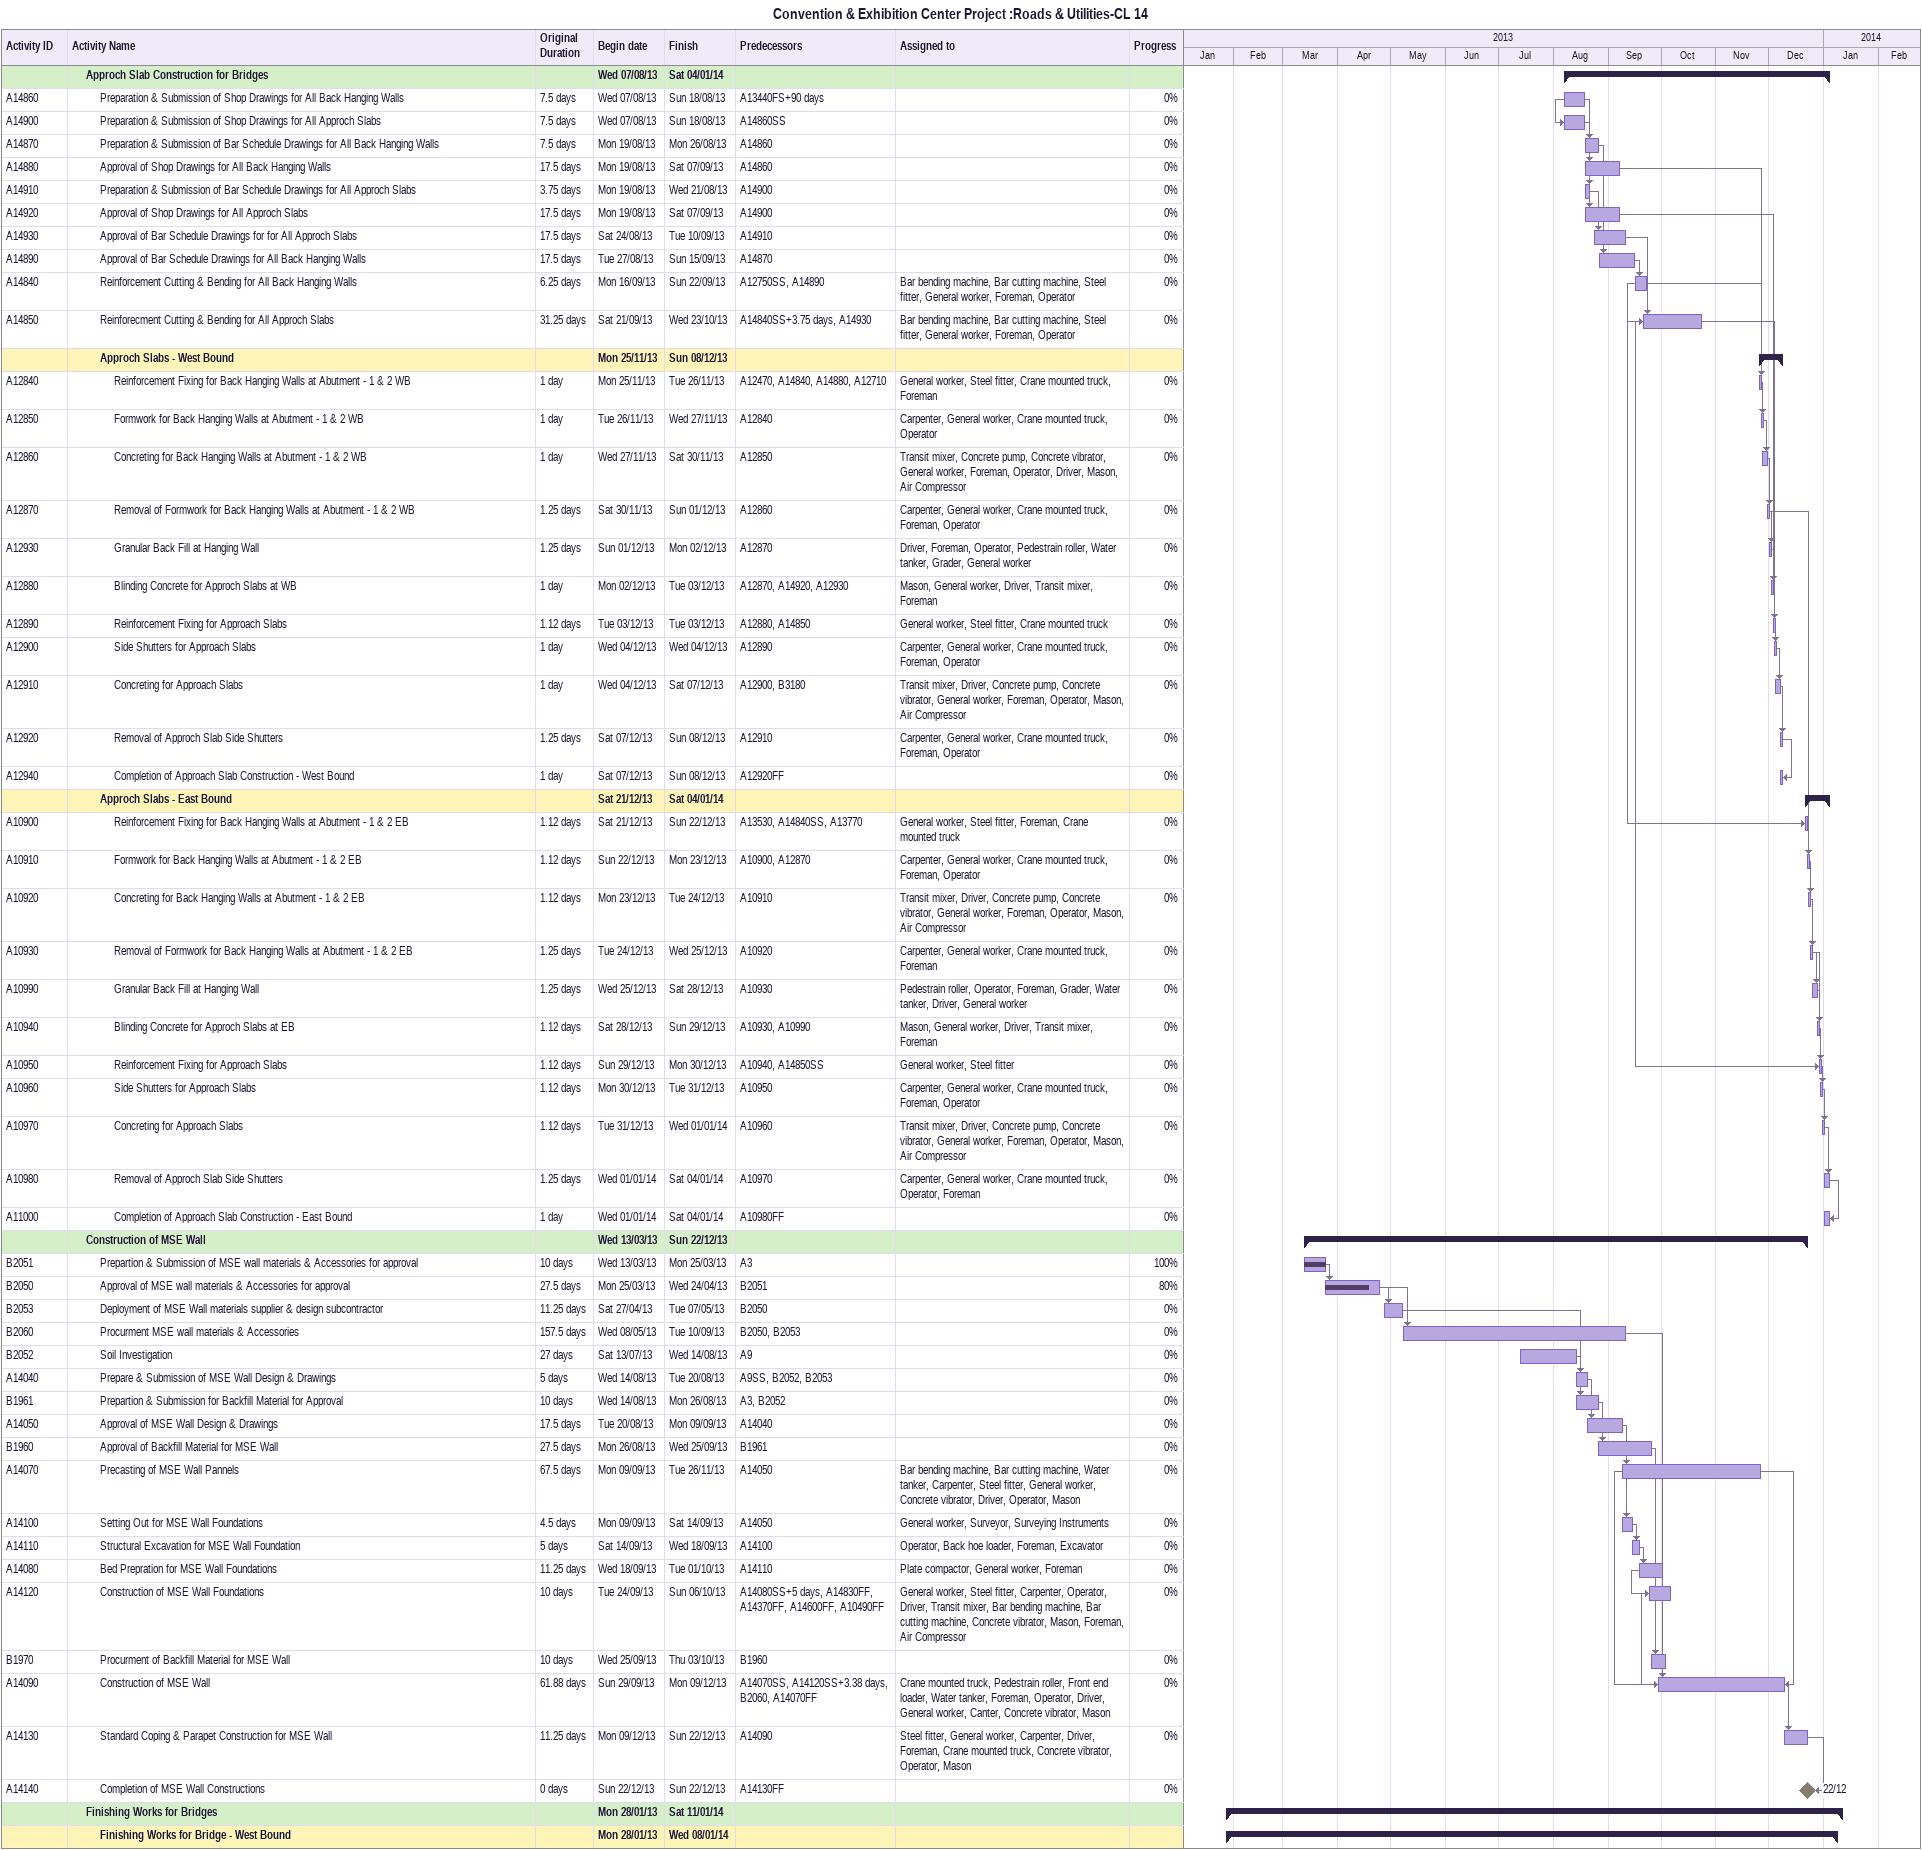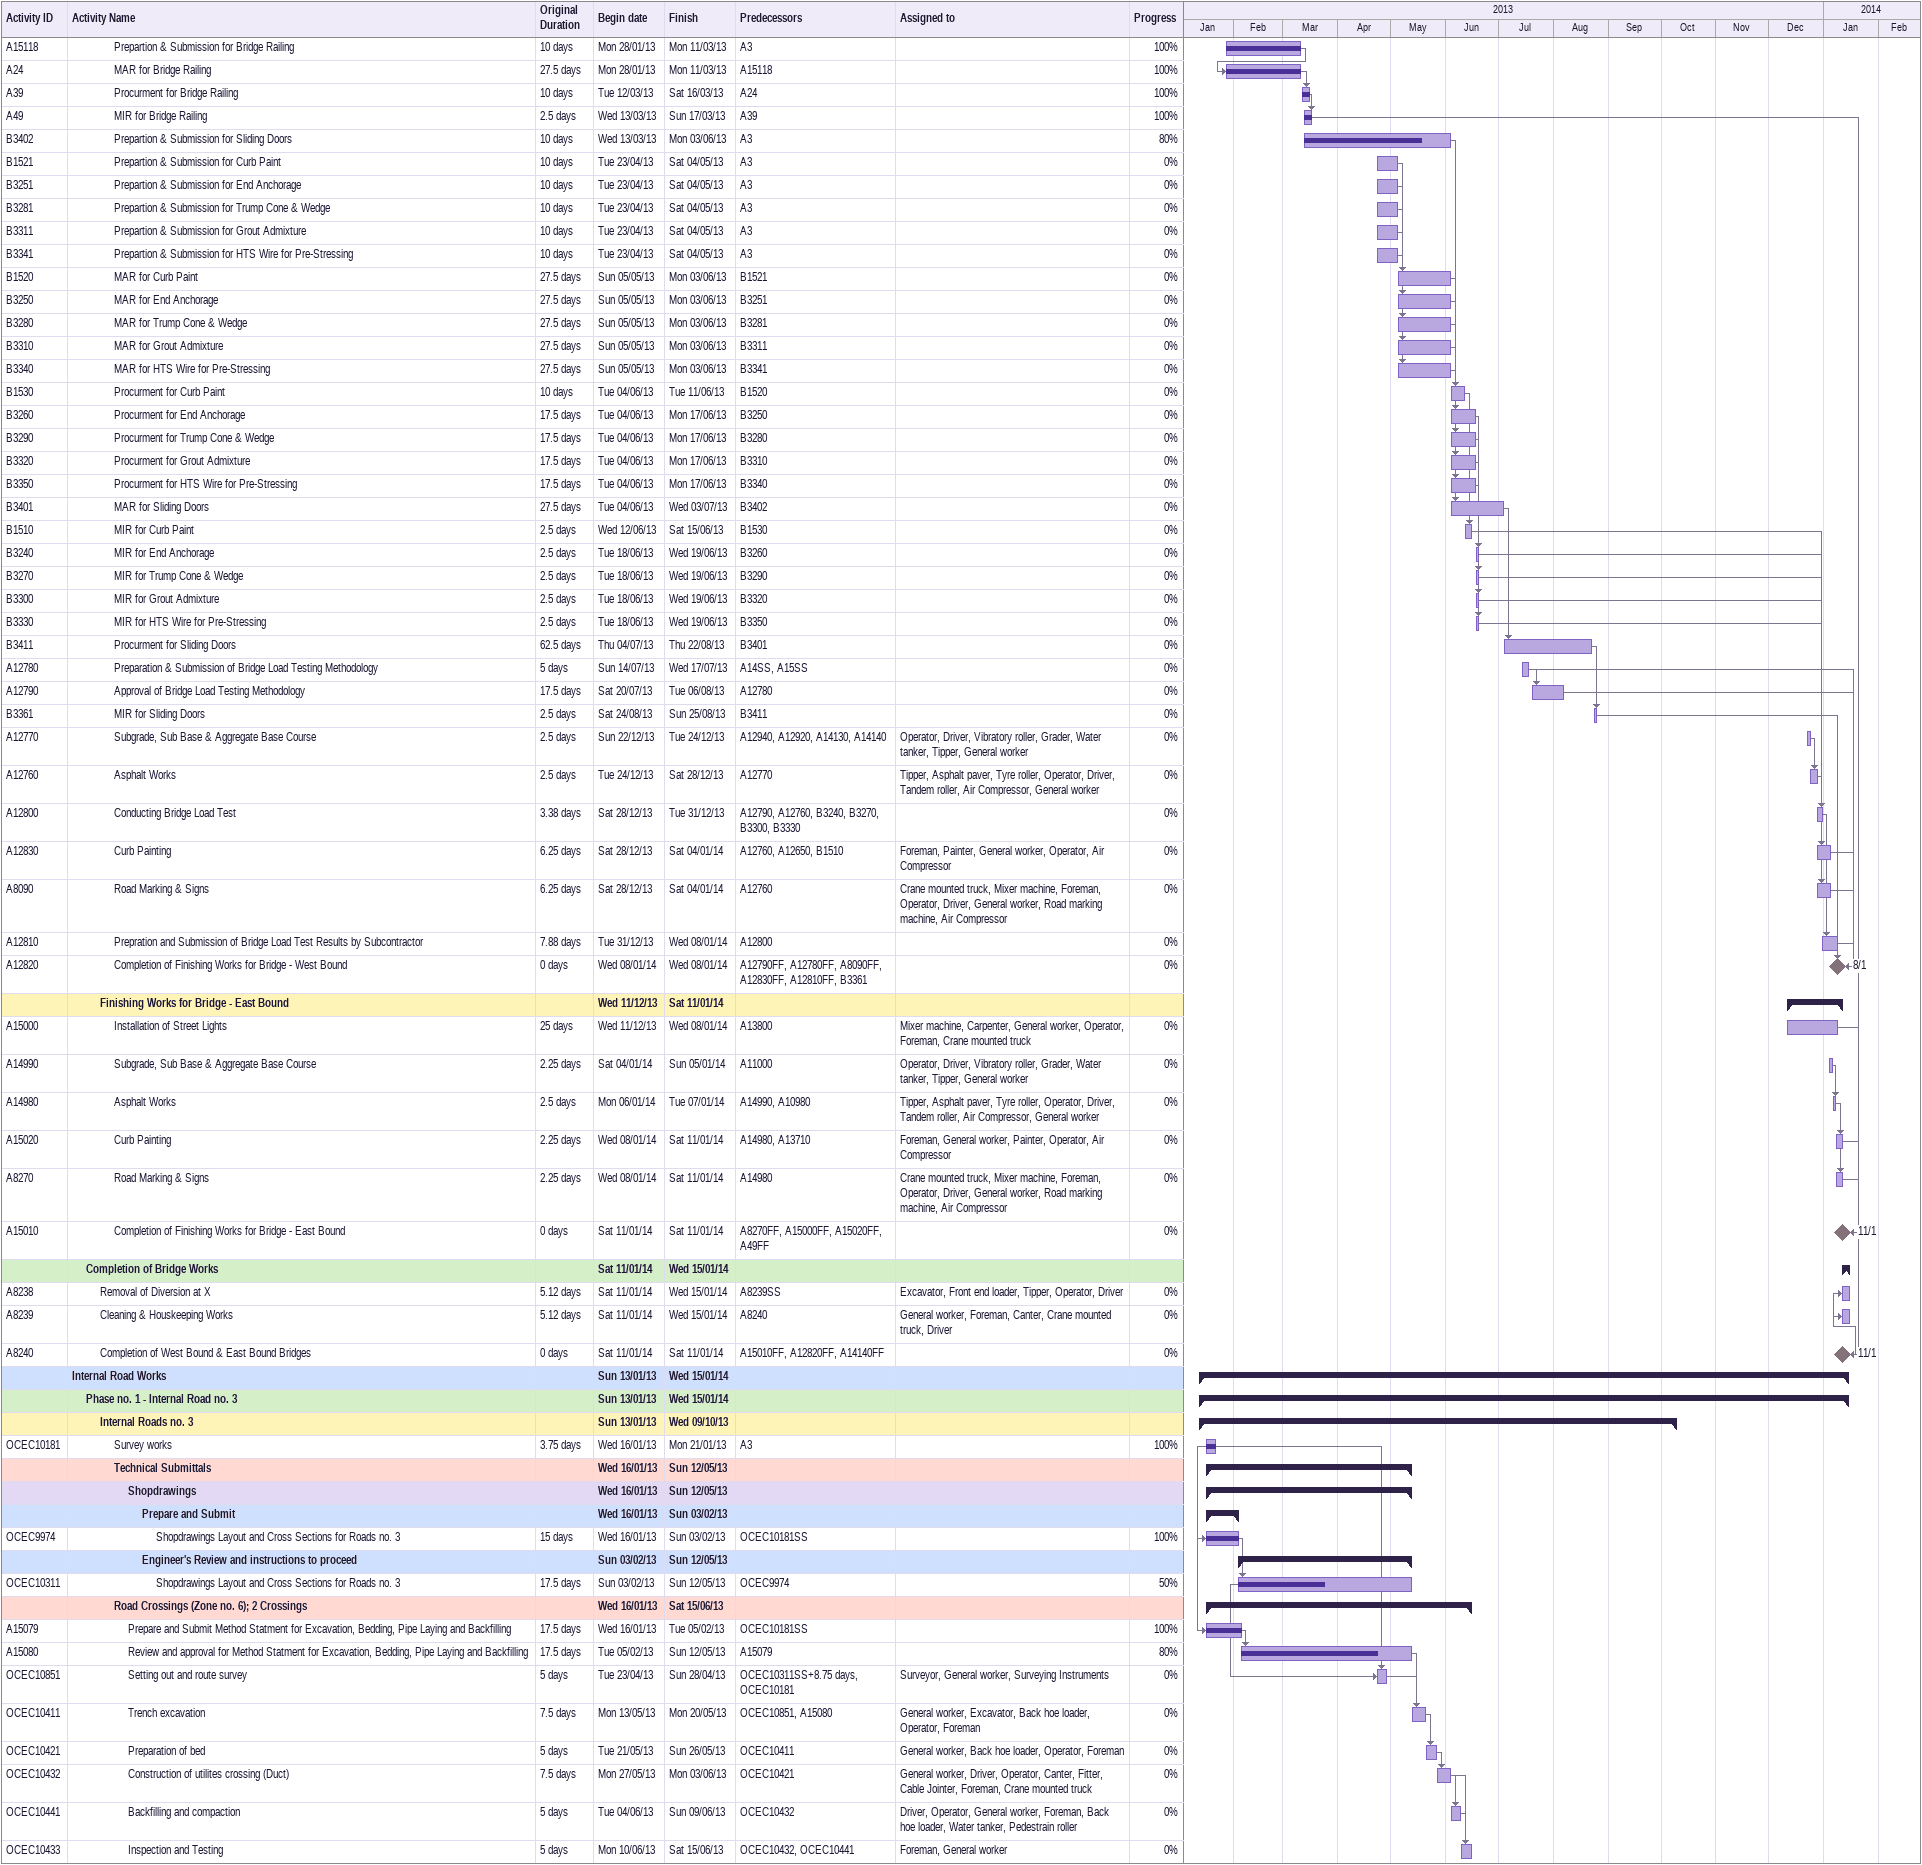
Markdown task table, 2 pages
Convention & Exhibition Center Project :Roads & Utilities-CL 14

| ID | Level | Task | Original duration | Start | Finish | Predecessors | Resources | % complete |
|---|---|---|---|---|---|---|---|---|
|  | 2 | **Approch Slab Construction for Bridges** |  | 2013-08-07 | 2014-01-04 |  |  |  |
| A14860 | 3 | Preparation & Submission of Shop Drawings for All Back Hanging Walls | 7.5d | 2013-08-07 | 2013-08-18 | A13440FS+90d |  | 0 |
| A14900 | 3 | Preparation & Submission of Shop Drawings for All Approch Slabs | 7.5d | 2013-08-07 | 2013-08-18 | A14860SS |  | 0 |
| A14870 | 3 | Preparation & Submission of Bar Schedule Drawings for All Back Hanging Walls | 7.5d | 2013-08-19 | 2013-08-26 | A14860 |  | 0 |
| A14880 | 3 | Approval of Shop Drawings for All Back Hanging Walls | 17.5d | 2013-08-19 | 2013-09-07 | A14860 |  | 0 |
| A14910 | 3 | Preparation & Submission of Bar Schedule Drawings for All Approch Slabs | 3.75d | 2013-08-19 | 2013-08-21 | A14900 |  | 0 |
| A14920 | 3 | Approval of Shop Drawings for All Approch Slabs | 17.5d | 2013-08-19 | 2013-09-07 | A14900 |  | 0 |
| A14930 | 3 | Approval of Bar Schedule Drawings for for All Approch Slabs | 17.5d | 2013-08-24 | 2013-09-10 | A14910 |  | 0 |
| A14890 | 3 | Approval of Bar Schedule Drawings for All Back Hanging Walls | 17.5d | 2013-08-27 | 2013-09-15 | A14870 |  | 0 |
| A14840 | 3 | Reinforcement Cutting & Bending for All Back Hanging Walls | 6.25d | 2013-09-16 | 2013-09-22 | A12750SS, A14890 | Bar bending machine, Bar cutting machine, Steel fitter, General worker, Foreman, Operator | 0 |
| A14850 | 3 | Reinforecment Cutting & Bending for All Approch Slabs | 31.25d | 2013-09-21 | 2013-10-23 | A14840SS+3.75d, A14930 | Bar bending machine, Bar cutting machine, Steel fitter, General worker, Foreman, Operator | 0 |
|  | 3 | **Approch Slabs - West Bound** |  | 2013-11-25 | 2013-12-08 |  |  |  |
| A12840 | 4 | Reinforcement Fixing for Back Hanging Walls at Abutment - 1 & 2 WB | 1d | 2013-11-25 | 2013-11-26 | A12470, A14840, A14880, A12710 | General worker, Steel fitter, Crane mounted truck, Foreman | 0 |
| A12850 | 4 | Formwork for Back Hanging Walls at Abutment - 1 & 2 WB | 1d | 2013-11-26 | 2013-11-27 | A12840 | Carpenter, General worker, Crane mounted truck, Operator | 0 |
| A12860 | 4 | Concreting for Back Hanging Walls at Abutment - 1 & 2 WB | 1d | 2013-11-27 | 2013-11-30 | A12850 | Transit mixer, Concrete pump, Concrete vibrator, General worker, Foreman, Operator, Driver, Mason, Air Compressor | 0 |
| A12870 | 4 | Removal of Formwork for Back Hanging Walls at Abutment - 1 & 2 WB | 1.25d | 2013-11-30 | 2013-12-01 | A12860 | Carpenter, General worker, Crane mounted truck, Foreman, Operator | 0 |
| A12930 | 4 | Granular Back Fill at Hanging Wall | 1.25d | 2013-12-01 | 2013-12-02 | A12870 | Driver, Foreman, Operator, Pedestrain roller, Water tanker, Grader, General worker | 0 |
| A12880 | 4 | Blinding Concrete for Approch Slabs at WB | 1d | 2013-12-02 | 2013-12-03 | A12870, A14920, A12930 | Mason, General worker, Driver, Transit mixer, Foreman | 0 |
| A12890 | 4 | Reinforcement Fixing for Approach Slabs | 1.12d | 2013-12-03 | 2013-12-03 | A12880, A14850 | General worker, Steel fitter, Crane mounted truck | 0 |
| A12900 | 4 | Side Shutters for Approach Slabs | 1d | 2013-12-04 | 2013-12-04 | A12890 | Carpenter, General worker, Crane mounted truck, Foreman, Operator | 0 |
| A12910 | 4 | Concreting for Approach Slabs | 1d | 2013-12-04 | 2013-12-07 | A12900, B3180 | Transit mixer, Driver, Concrete pump, Concrete vibrator, General worker, Foreman, Operator, Mason, Air Compressor | 0 |
| A12920 | 4 | Removal of Approch Slab Side Shutters | 1.25d | 2013-12-07 | 2013-12-08 | A12910 | Carpenter, General worker, Crane mounted truck, Foreman, Operator | 0 |
| A12940 | 4 | Completion of Approach Slab Construction - West Bound | 1d | 2013-12-07 | 2013-12-08 | A12920FF |  | 0 |
|  | 3 | **Approch Slabs - East Bound** |  | 2013-12-21 | 2014-01-04 |  |  |  |
| A10900 | 4 | Reinforcement Fixing for Back Hanging Walls at Abutment - 1 & 2 EB | 1.12d | 2013-12-21 | 2013-12-22 | A13530, A14840SS, A13770 | General worker, Steel fitter, Foreman, Crane mounted truck | 0 |
| A10910 | 4 | Formwork for Back Hanging Walls at Abutment - 1 & 2 EB | 1.12d | 2013-12-22 | 2013-12-23 | A10900, A12870 | Carpenter, General worker, Crane mounted truck, Foreman, Operator | 0 |
| A10920 | 4 | Concreting for Back Hanging Walls at Abutment - 1 & 2 EB | 1.12d | 2013-12-23 | 2013-12-24 | A10910 | Transit mixer, Driver, Concrete pump, Concrete vibrator, General worker, Foreman, Operator, Mason, Air Compressor | 0 |
| A10930 | 4 | Removal of Formwork for Back Hanging Walls at Abutment - 1 & 2 EB | 1.25d | 2013-12-24 | 2013-12-25 | A10920 | Carpenter, General worker, Crane mounted truck, Foreman | 0 |
| A10990 | 4 | Granular Back Fill at Hanging Wall | 1.25d | 2013-12-25 | 2013-12-28 | A10930 | Pedestrain roller, Operator, Foreman, Grader, Water tanker, Driver, General worker | 0 |
| A10940 | 4 | Blinding Concrete for Approch Slabs at EB | 1.12d | 2013-12-28 | 2013-12-29 | A10930, A10990 | Mason, General worker, Driver, Transit mixer, Foreman | 0 |
| A10950 | 4 | Reinforcement Fixing for Approach Slabs | 1.12d | 2013-12-29 | 2013-12-30 | A10940, A14850SS | General worker, Steel fitter | 0 |
| A10960 | 4 | Side Shutters for Approach Slabs | 1.12d | 2013-12-30 | 2013-12-31 | A10950 | Carpenter, General worker, Crane mounted truck, Foreman, Operator | 0 |
| A10970 | 4 | Concreting for Approach Slabs | 1.12d | 2013-12-31 | 2014-01-01 | A10960 | Transit mixer, Driver, Concrete pump, Concrete vibrator, General worker, Foreman, Operator, Mason, Air Compressor | 0 |
| A10980 | 4 | Removal of Approch Slab Side Shutters | 1.25d | 2014-01-01 | 2014-01-04 | A10970 | Carpenter, General worker, Crane mounted truck, Operator, Foreman | 0 |
| A11000 | 4 | Completion of Approach Slab Construction - East Bound | 1d | 2014-01-01 | 2014-01-04 | A10980FF |  | 0 |
|  | 2 | **Construction of MSE Wall** |  | 2013-03-13 | 2013-12-22 |  |  |  |
| B2051 | 3 | Prepartion & Submission of MSE wall materials & Accessories for approval | 10d | 2013-03-13 | 2013-03-25 | A3 |  | 100 |
| B2050 | 3 | Approval of MSE wall materials & Accessories for approval | 27.5d | 2013-03-25 | 2013-04-24 | B2051 |  | 80 |
| B2053 | 3 | Deployment of MSE Wall materials supplier & design subcontractor | 11.25d | 2013-04-27 | 2013-05-07 | B2050 |  | 0 |
| B2060 | 3 | Procurment MSE wall materials & Accessories | 157.5d | 2013-05-08 | 2013-09-10 | B2050, B2053 |  | 0 |
| B2052 | 3 | Soil Investigation | 27d | 2013-07-13 | 2013-08-14 | A9 |  | 0 |
| A14040 | 3 | Prepare & Submission of MSE Wall Design & Drawings | 5d | 2013-08-14 | 2013-08-20 | A9SS, B2052, B2053 |  | 0 |
| B1961 | 3 | Prepartion & Submission for Backfill Material for Approval | 10d | 2013-08-14 | 2013-08-26 | A3, B2052 |  | 0 |
| A14050 | 3 | Approval of MSE Wall Design & Drawings | 17.5d | 2013-08-20 | 2013-09-09 | A14040 |  | 0 |
| B1960 | 3 | Approval of Backfill Material for MSE Wall | 27.5d | 2013-08-26 | 2013-09-25 | B1961 |  | 0 |
| A14070 | 3 | Precasting of MSE Wall Pannels | 67.5d | 2013-09-09 | 2013-11-26 | A14050 | Bar bending machine, Bar cutting machine, Water tanker, Carpenter, Steel fitter, General worker, Concrete vibrator, Driver, Operator, Mason | 0 |
| A14100 | 3 | Setting Out for MSE Wall Foundations | 4.5d | 2013-09-09 | 2013-09-14 | A14050 | General worker, Surveyor, Surveying Instruments | 0 |
| A14110 | 3 | Structural Excavation for MSE Wall Foundation | 5d | 2013-09-14 | 2013-09-18 | A14100 | Operator, Back hoe loader, Foreman, Excavator | 0 |
| A14080 | 3 | Bed Prepration for MSE Wall Foundations | 11.25d | 2013-09-18 | 2013-10-01 | A14110 | Plate compactor, General worker, Foreman | 0 |
| A14120 | 3 | Construction of MSE Wall Foundations | 10d | 2013-09-24 | 2013-10-06 | A14080SS+5d, A14830FF, A14370FF, A14600FF, A10490FF | General worker, Steel fitter, Carpenter, Operator, Driver, Transit mixer, Bar bending machine, Bar cutting machine, Concrete vibrator, Mason, Foreman, Air Compressor | 0 |
| B1970 | 3 | Procurment of Backfill Material for MSE Wall | 10d | 2013-09-25 | 2013-10-03 | B1960 |  | 0 |
| A14090 | 3 | Construction of MSE Wall | 61.88d | 2013-09-29 | 2013-12-09 | A14070SS, A14120SS+3.38d, B2060, A14070FF | Crane mounted truck, Pedestrain roller, Front end loader, Water tanker, Foreman, Operator, Driver, General worker, Canter, Concrete vibrator, Mason | 0 |
| A14130 | 3 | Standard Coping & Parapet Construction for MSE Wall | 11.25d | 2013-12-09 | 2013-12-22 | A14090 | Steel fitter, General worker, Carpenter, Driver, Foreman, Crane mounted truck, Concrete vibrator, Operator, Mason | 0 |
| A14140 | 3 | Completion of MSE Wall Constructions | 0d | 2013-12-22 | 2013-12-22 | A14130FF |  | 0 |
|  | 2 | **Finishing Works for Bridges** |  | 2013-01-28 | 2014-01-11 |  |  |  |
|  | 3 | **Finishing Works for Bridge - West Bound** |  | 2013-01-28 | 2014-01-08 |  |  |  |
| A15118 | 4 | Prepartion & Submission for Bridge Railing | 10d | 2013-01-28 | 2013-03-11 | A3 |  | 100 |
| A24 | 4 | MAR for Bridge Railing | 27.5d | 2013-01-28 | 2013-03-11 | A15118 |  | 100 |
| A39 | 4 | Procurment for Bridge Railing | 10d | 2013-03-12 | 2013-03-16 | A24 |  | 100 |
| A49 | 4 | MIR for Bridge Railing | 2.5d | 2013-03-13 | 2013-03-17 | A39 |  | 100 |
| B3402 | 4 | Prepartion & Submission for Sliding Doors | 10d | 2013-03-13 | 2013-06-03 | A3 |  | 80 |
| B1521 | 4 | Prepartion & Submission for Curb Paint | 10d | 2013-04-23 | 2013-05-04 | A3 |  | 0 |
| B3251 | 4 | Prepartion & Submission for End Anchorage | 10d | 2013-04-23 | 2013-05-04 | A3 |  | 0 |
| B3281 | 4 | Prepartion & Submission for Trump Cone & Wedge | 10d | 2013-04-23 | 2013-05-04 | A3 |  | 0 |
| B3311 | 4 | Prepartion & Submission for Grout Admixture | 10d | 2013-04-23 | 2013-05-04 | A3 |  | 0 |
| B3341 | 4 | Prepartion & Submission for HTS Wire for Pre-Stressing | 10d | 2013-04-23 | 2013-05-04 | A3 |  | 0 |
| B1520 | 4 | MAR for Curb Paint | 27.5d | 2013-05-05 | 2013-06-03 | B1521 |  | 0 |
| B3250 | 4 | MAR for End Anchorage | 27.5d | 2013-05-05 | 2013-06-03 | B3251 |  | 0 |
| B3280 | 4 | MAR for Trump Cone & Wedge | 27.5d | 2013-05-05 | 2013-06-03 | B3281 |  | 0 |
| B3310 | 4 | MAR for Grout Admixture | 27.5d | 2013-05-05 | 2013-06-03 | B3311 |  | 0 |
| B3340 | 4 | MAR for HTS Wire for Pre-Stressing | 27.5d | 2013-05-05 | 2013-06-03 | B3341 |  | 0 |
| B1530 | 4 | Procurment for Curb Paint | 10d | 2013-06-04 | 2013-06-11 | B1520 |  | 0 |
| B3260 | 4 | Procurment for End Anchorage | 17.5d | 2013-06-04 | 2013-06-17 | B3250 |  | 0 |
| B3290 | 4 | Procurment for Trump Cone & Wedge | 17.5d | 2013-06-04 | 2013-06-17 | B3280 |  | 0 |
| B3320 | 4 | Procurment for Grout Admixture | 17.5d | 2013-06-04 | 2013-06-17 | B3310 |  | 0 |
| B3350 | 4 | Procurment for HTS Wire for Pre-Stressing | 17.5d | 2013-06-04 | 2013-06-17 | B3340 |  | 0 |
| B3401 | 4 | MAR for Sliding Doors | 27.5d | 2013-06-04 | 2013-07-03 | B3402 |  | 0 |
| B1510 | 4 | MIR for Curb Paint | 2.5d | 2013-06-12 | 2013-06-15 | B1530 |  | 0 |
| B3240 | 4 | MIR for End Anchorage | 2.5d | 2013-06-18 | 2013-06-19 | B3260 |  | 0 |
| B3270 | 4 | MIR for Trump Cone & Wedge | 2.5d | 2013-06-18 | 2013-06-19 | B3290 |  | 0 |
| B3300 | 4 | MIR for Grout Admixture | 2.5d | 2013-06-18 | 2013-06-19 | B3320 |  | 0 |
| B3330 | 4 | MIR for HTS Wire for Pre-Stressing | 2.5d | 2013-06-18 | 2013-06-19 | B3350 |  | 0 |
| B3411 | 4 | Procurment for Sliding Doors | 62.5d | 2013-07-04 | 2013-08-22 | B3401 |  | 0 |
| A12780 | 4 | Preparation & Submission of Bridge Load Testing Methodology | 5d | 2013-07-14 | 2013-07-17 | A14SS, A15SS |  | 0 |
| A12790 | 4 | Approval of Bridge Load Testing Methodology | 17.5d | 2013-07-20 | 2013-08-06 | A12780 |  | 0 |
| B3361 | 4 | MIR for Sliding Doors | 2.5d | 2013-08-24 | 2013-08-25 | B3411 |  | 0 |
| A12770 | 4 | Subgrade, Sub Base & Aggregate Base Course | 2.5d | 2013-12-22 | 2013-12-24 | A12940, A12920, A14130, A14140 | Operator, Driver, Vibratory roller, Grader, Water tanker, Tipper, General worker | 0 |
| A12760 | 4 | Asphalt Works | 2.5d | 2013-12-24 | 2013-12-28 | A12770 | Tipper, Asphalt paver, Tyre roller, Operator, Driver, Tandem roller, Air Compressor, General worker | 0 |
| A12800 | 4 | Conducting Bridge Load Test | 3.38d | 2013-12-28 | 2013-12-31 | A12790, A12760, B3240, B3270, B3300, B3330 |  | 0 |
| A12830 | 4 | Curb Painting | 6.25d | 2013-12-28 | 2014-01-04 | A12760, A12650, B1510 | Foreman, Painter, General worker, Operator, Air Compressor | 0 |
| A8090 | 4 | Road Marking & Signs | 6.25d | 2013-12-28 | 2014-01-04 | A12760 | Crane mounted truck, Mixer machine, Foreman, Operator, Driver, General worker, Road marking machine, Air Compressor | 0 |
| A12810 | 4 | Prepration and Submission of Bridge Load Test Results by Subcontractor | 7.88d | 2013-12-31 | 2014-01-08 | A12800 |  | 0 |
| A12820 | 4 | Completion of Finishing Works for Bridge - West Bound | 0d | 2014-01-08 | 2014-01-08 | A12790FF, A12780FF, A8090FF, A12830FF, A12810FF, B3361 |  | 0 |
|  | 3 | **Finishing Works for Bridge - East Bound** |  | 2013-12-11 | 2014-01-11 |  |  |  |
| A15000 | 4 | Installation of Street Lights | 25d | 2013-12-11 | 2014-01-08 | A13800 | Mixer machine, Carpenter, General worker, Operator, Foreman, Crane mounted truck | 0 |
| A14990 | 4 | Subgrade, Sub Base & Aggregate Base Course | 2.25d | 2014-01-04 | 2014-01-05 | A11000 | Operator, Driver, Vibratory roller, Grader, Water tanker, Tipper, General worker | 0 |
| A14980 | 4 | Asphalt Works | 2.5d | 2014-01-06 | 2014-01-07 | A14990, A10980 | Tipper, Asphalt paver, Tyre roller, Operator, Driver, Tandem roller, Air Compressor, General worker | 0 |
| A15020 | 4 | Curb Painting | 2.25d | 2014-01-08 | 2014-01-11 | A14980, A13710 | Foreman, General worker, Painter, Operator, Air Compressor | 0 |
| A8270 | 4 | Road Marking & Signs | 2.25d | 2014-01-08 | 2014-01-11 | A14980 | Crane mounted truck, Mixer machine, Foreman, Operator, Driver, General worker, Road marking machine, Air Compressor | 0 |
| A15010 | 4 | Completion of Finishing Works for Bridge - East Bound | 0d | 2014-01-11 | 2014-01-11 | A8270FF, A15000FF, A15020FF, A49FF |  | 0 |
|  | 2 | **Completion of Bridge Works** |  | 2014-01-11 | 2014-01-15 |  |  |  |
| A8238 | 3 | Removal of Diversion at X | 5.12d | 2014-01-11 | 2014-01-15 | A8239SS | Excavator, Front end loader, Tipper, Operator, Driver | 0 |
| A8239 | 3 | Cleaning & Houskeeping Works | 5.12d | 2014-01-11 | 2014-01-15 | A8240 | General worker, Foreman, Canter, Crane mounted truck, Driver | 0 |
| A8240 | 3 | Completion of West Bound & East Bound Bridges | 0d | 2014-01-11 | 2014-01-11 | A15010FF, A12820FF, A14140FF |  | 0 |
|  | 1 | **Internal Road Works** |  | 2013-01-13 | 2014-01-15 |  |  |  |
|  | 2 | **Phase no. 1 - Internal Road no. 3** |  | 2013-01-13 | 2014-01-15 |  |  |  |
|  | 3 | **Internal Roads no. 3** |  | 2013-01-13 | 2013-10-09 |  |  |  |
| OCEC10181 | 4 | Survey works | 3.75d | 2013-01-16 | 2013-01-21 | A3 |  | 100 |
|  | 4 | **Technical Submittals** |  | 2013-01-16 | 2013-05-12 |  |  |  |
|  | 5 | **Shopdrawings** |  | 2013-01-16 | 2013-05-12 |  |  |  |
|  | 6 | **Prepare and Submit** |  | 2013-01-16 | 2013-02-03 |  |  |  |
| OCEC9974 | 7 | Shopdrawings Layout and Cross Sections for Roads no. 3 | 15d | 2013-01-16 | 2013-02-03 | OCEC10181SS |  | 100 |
|  | 6 | **Engineer's Review and instructions to proceed** |  | 2013-02-03 | 2013-05-12 |  |  |  |
| OCEC10311 | 7 | Shopdrawings Layout and Cross Sections for Roads no. 3 | 17.5d | 2013-02-03 | 2013-05-12 | OCEC9974 |  | 50 |
|  | 4 | **Road Crossings (Zone no. 6); 2 Crossings** |  | 2013-01-16 | 2013-06-15 |  |  |  |
| A15079 | 5 | Prepare and Submit Method Statment for Excavation, Bedding, Pipe Laying and Backfilling | 17.5d | 2013-01-16 | 2013-02-05 | OCEC10181SS |  | 100 |
| A15080 | 5 | Review and approval for Method Statment for Excavation, Bedding, Pipe Laying and Backfilling | 17.5d | 2013-02-05 | 2013-05-12 | A15079 |  | 80 |
| OCEC10851 | 5 | Setting out and route survey | 5d | 2013-04-23 | 2013-04-28 | OCEC10311SS+8.75d, OCEC10181 | Surveyor, General worker, Surveying Instruments | 0 |
| OCEC10411 | 5 | Trench excavation | 7.5d | 2013-05-13 | 2013-05-20 | OCEC10851, A15080 | General worker, Excavator, Back hoe loader, Operator, Foreman | 0 |
| OCEC10421 | 5 | Preparation of bed | 5d | 2013-05-21 | 2013-05-26 | OCEC10411 | General worker, Back hoe loader, Operator, Foreman | 0 |
| OCEC10432 | 5 | Construction of utilites crossing (Duct) | 7.5d | 2013-05-27 | 2013-06-03 | OCEC10421 | General worker, Driver, Operator, Canter, Fitter, Cable Jointer, Foreman, Crane mounted truck | 0 |
| OCEC10441 | 5 | Backfilling and compaction | 5d | 2013-06-04 | 2013-06-09 | OCEC10432 | Driver, Operator, General worker, Foreman, Back hoe loader, Water tanker, Pedestrain roller | 0 |
| OCEC10433 | 5 | Inspection and Testing | 5d | 2013-06-10 | 2013-06-15 | OCEC10432, OCEC10441 | Foreman, General worker | 0 |
